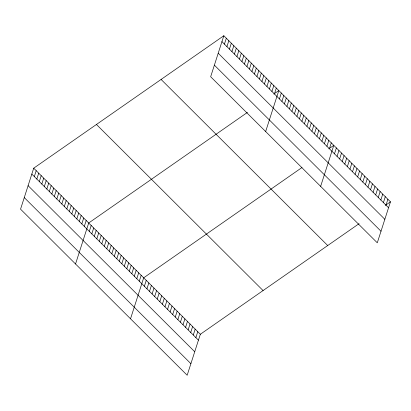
<?xml version="1.0" encoding="UTF-8"?>
<svg xmlns="http://www.w3.org/2000/svg" width="411" height="411" viewBox="0 0 411 411"><rect width="100%" height="100%" fill="white"/><g stroke="black" fill="none" stroke-linecap="round" stroke-linejoin="round"><path stroke-width="0.62" d="M223.825 35.742L210.663 76.734L377.288 242.814L390.45 201.827L223.825 35.742L33.712 168.186L20.55 209.173L187.175 375.258L200.337 334.266L359.08 223.676M34.319 176.571L36.209 170.673M36.815 179.062L38.711 173.165M39.317 181.554L41.208 175.656M41.814 184.046L43.71 178.148M44.316 186.537L46.207 180.64M46.813 189.029L48.709 183.131M49.315 191.521L51.205 185.623M51.812 194.007L53.707 188.115M54.314 196.499L56.204 190.606M56.81 198.991L58.706 193.098M59.312 201.482L61.203 195.59M61.809 203.974L63.705 198.076M64.311 206.466L66.202 200.568M66.808 208.958L68.704 203.06M69.31 211.449L71.201 205.551M71.807 213.941L73.703 208.043M74.309 216.433L76.199 210.535M76.806 218.924L78.701 213.026M79.308 221.411L81.198 215.518M81.804 223.903L83.7 218.01M84.306 226.394L86.197 220.502M75.537 263.98L88.699 222.993L247.443 112.403M89.305 231.378L91.196 225.48M91.802 233.869L93.698 227.971M94.304 236.361L96.195 230.463M96.801 238.853L98.697 232.955M99.303 241.344L101.193 235.446M101.8 243.836L103.695 237.938M104.302 246.328L106.192 240.43M106.798 248.814L108.694 242.922M109.3 251.306L111.191 245.413M111.797 253.798L113.693 247.905M114.299 256.289L116.19 250.397M116.796 258.781L118.692 252.888M119.298 261.273L121.188 255.375M121.795 263.764L123.69 257.867M124.297 266.256L126.187 260.358M126.794 268.748L128.689 262.85M129.295 271.239L131.186 265.342M131.792 273.731L133.688 267.833M134.294 276.223L136.185 270.325M136.791 278.709L138.687 272.817M139.293 281.201L141.184 275.308M130.523 318.787L143.686 277.8L301.972 167.529M144.369 286.262L146.259 280.364M224.432 44.131L226.322 38.233M146.943 288.825L148.833 282.932M226.929 46.623L228.824 40.725M149.517 291.394L151.407 285.496M229.43 49.114L231.321 43.217M152.091 293.963L153.986 288.065M231.927 51.606L233.823 45.708M154.67 296.526L156.56 290.634M234.429 54.098L236.32 48.2M157.243 299.095L159.134 293.197M236.926 56.584L238.822 50.692M159.817 301.659L161.708 295.766M239.428 59.076L241.319 53.183M162.391 304.227L164.287 298.329M241.925 61.568L243.821 55.675M164.965 306.796L166.861 300.898M244.427 64.059L246.317 58.167M167.544 309.36L169.435 303.467M246.924 66.551L248.819 60.653M170.118 311.928L172.009 306.031M249.426 69.043L251.316 63.145M172.692 314.497L174.588 308.599M251.922 71.535L253.818 65.637M175.266 317.061L177.162 311.168M254.424 74.026L256.315 68.128M177.845 319.63L179.735 313.732M256.921 76.518L258.817 70.62M180.419 322.193L182.309 316.3M259.423 79.01L261.314 73.112M182.993 324.762L184.888 318.864M261.92 81.501L263.816 75.603M185.567 327.331L187.462 321.433M264.422 83.988L266.313 78.095M188.146 329.894L190.036 324.002M266.919 86.48L268.815 80.587M190.719 332.463L192.61 326.565M269.421 88.971L271.311 83.079M193.293 335.027L195.189 329.134M271.918 91.463L273.813 85.57M195.867 337.595L197.763 331.698M274.42 93.955L276.31 88.057M265.65 131.541L278.812 90.548L273.808 94.032M279.418 98.938L281.309 93.04M281.915 101.43L283.811 95.532M284.417 103.921L286.308 98.024M286.914 106.413L288.81 100.515M289.416 108.905L291.307 103.007M291.913 111.391L293.808 105.499M294.415 113.883L296.305 107.99M296.912 116.375L298.807 110.482M299.413 118.866L301.304 112.974M301.91 121.358L303.806 115.465M304.412 123.85L306.303 117.952M306.909 126.341L308.805 120.444M309.411 128.833L311.302 122.935M311.908 131.325L313.804 125.427M314.41 133.816L316.3 127.919M316.907 136.308L318.802 130.41M319.409 138.8L321.299 132.902M321.905 141.286L323.801 135.394M324.407 143.778L326.298 137.885M326.904 146.27L328.8 140.377M329.406 148.761L331.297 142.869M320.637 186.347L333.799 145.355L328.795 148.844M334.477 153.822L336.373 147.924M337.056 156.386L338.947 150.493M339.63 158.954L341.52 153.056M342.204 161.523L344.099 155.625M344.778 164.087L346.673 158.189M347.357 166.655L349.247 160.758M349.931 169.219L351.821 163.326M352.504 171.788L354.4 165.89M355.078 174.356L356.974 168.459M357.657 176.92L359.548 171.027M360.231 179.489L362.122 173.591M362.805 182.052L364.701 176.16M365.379 184.621L367.275 178.723M367.958 187.19L369.849 181.292M370.532 189.754L372.423 183.861M373.106 192.322L375.002 186.424M375.68 194.886L377.575 188.993M378.259 197.455L380.149 191.557M380.833 200.023L382.723 194.126M383.406 202.587L385.302 196.694M385.98 205.156L387.876 199.258M385.451 205.31L390.45 201.827M221.93 41.639L388.559 207.719M218.21 53.219L384.84 219.304M214.383 65.154L381.007 231.234M161.086 79.446L327.711 245.531M96.446 124.476L263.076 290.562M33.712 168.186L200.337 334.266M31.817 174.079L198.446 340.164M28.097 185.659L194.727 351.744M24.27 197.593L190.894 363.673"/></g></svg>
